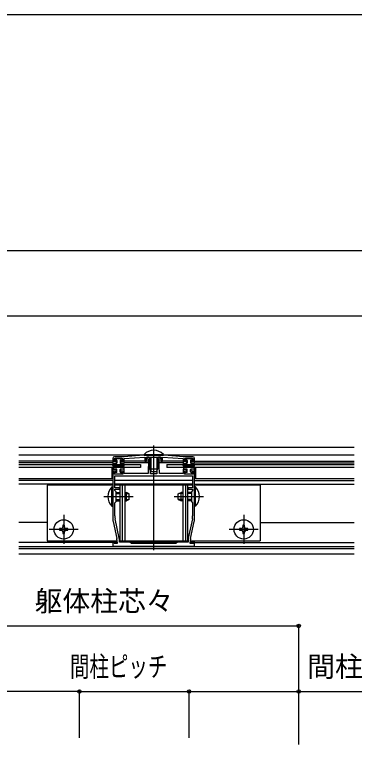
# Model space of a CAD drawing. Units: millimetres, scale not verified. Extents: x -875 to 875, y -1304 to 1297.
# Drawn here: x -149.5 to 58.1, y 800.2 to 1245.8 of the extents above; entities that cross this region are included whole.
import ezdxf
from ezdxf.enums import TextEntityAlignment as Align

# ---------------------------------------------------------------- set-up
doc = ezdxf.new("R2010")
doc.units = ezdxf.units.MM
doc.header["$LTSCALE"] = 8
for name, color, linetype in [('0-3_YKK_11', 7, 'Continuous'), ('0-5_YKK_12', 2, 'Continuous'), ('0-6_YKK_13', 4, 'Continuous'), ('0-8_YKK_D', 6, 'Continuous'), ('0-9_YKK_ZWAK', 7, 'Continuous')]:
    doc.layers.add(name, color=color, linetype=linetype)
doc.styles.add('ＭＳ ゴシック', font='')
doc.styles.get('ＭＳ ゴシック').set_extended_font_data('MS Gothic')

msp = doc.modelspace()

# ---------------------------------------------------------------- linework, layer by layer
at = {"layer": '0-3_YKK_11'}
for p, q in [((-89.274, 936.256), (-87.025, 925.844)), ((-85.545, 926.095), (-88.108, 937.962)), ((-40.891, 937.962), (-43.455, 926.095)), ((-41.974, 925.844), (-39.725, 936.256))]:
    msp.add_line(p, q, dxfattribs=at)
for points in [[(-58, 976.8), (-71, 976.8), (-82.5, 975.8), (-88.5, 975.8)], [(-40.5, 975.8), (-46.5, 975.8), (-58, 976.8)], [(-89.5, 974.8), (-89.5, 971.8), (-87.25, 971.8), (-87.25, 972.8), (-88.6, 972.8), (-88.6, 974.8), (-83.4, 974.8), (-83.4, 972.8), (-84.75, 972.8), (-84.75, 971.8), (-82.5, 971.8), (-82.5, 974.8), (-69.9, 975.6), (-69.9, 973.1), (-69, 973.1), (-69, 975.6), (-60, 975.6), (-60, 973.1), (-59.1, 973.1), (-59.1, 975.6), (-46.5, 974.8), (-46.5, 971.8), (-44.25, 971.8), (-44.25, 972.8), (-45.6, 972.8), (-45.6, 974.8), (-40.4, 974.8), (-40.4, 972.8), (-41.75, 972.8), (-41.75, 971.8), (-39.5, 971.8), (-39.5, 974.8)], [(-67.4, 975.6), (-68.75, 975.6), (-68.75, 974.6), (-67.6, 974.6), (-67.949, 965.6), (-82.5, 965.6), (-82.5, 968.3), (-84.75, 968.3), (-84.75, 967.3), (-83.4, 967.3), (-83.4, 965.3), (-88.6, 965.3), (-88.6, 967.3), (-87.25, 967.3), (-87.25, 968.3), (-89.5, 968.3), (-89.5, 951.958), (-89.38, 951.775), (-89.38, 951.225), (-89.5, 951.042), (-89.5, 938.368)], [(-62.6, 974.6), (-62.6, 965.5), (-66.4, 965.5), (-66.4, 974.6)], [(-39.5, 938.368), (-39.5, 951.042), (-39.62, 951.225), (-39.62, 951.775), (-39.5, 951.958), (-39.5, 968.3), (-41.75, 968.3), (-41.75, 967.3), (-40.4, 967.3), (-40.4, 965.3), (-45.6, 965.3), (-45.6, 967.3), (-44.25, 967.3), (-44.25, 968.3), (-46.5, 968.3), (-46.5, 965.6), (-61.05, 965.6), (-61.4, 974.6), (-60.25, 974.6), (-60.25, 975.6), (-61.6, 975.6)], [(-88.3, 964.3), (-40.7, 964.3), (-40.7, 956.9), (-43.5, 956.9), (-43.5, 956), (-40.7, 956), (-40.7, 955.3), (-41.5, 954.5), (-41.5, 948.5), (-40.7, 947.7), (-40.7, 939.757)], [(-88.3, 939.757), (-88.3, 947.7), (-87.5, 948.5), (-87.5, 954.5), (-88.3, 955.3), (-88.3, 956), (-85.5, 956), (-85.5, 956.9), (-88.3, 956.9), (-88.3, 964.3)], [(-89.5, 921.3), (-39.5, 921.3), (-39.5, 923.969), (-39.934, 924.026), (-40.263, 922.8), (-42.2, 922.8), (-42.2, 923.732)], [(-86.8, 923.732), (-86.8, 922.8), (-88.736, 922.8), (-89.065, 924.026), (-89.5, 923.969), (-89.5, 921.3)], [(-43.5, 925.673), (-43.5, 923.8), (-50, 923.8), (-51, 922.8), (-78, 922.8), (-79, 923.8), (-85.5, 923.8), (-85.5, 925.673)]]:
    msp.add_lwpolyline(points, dxfattribs=at)
for centre, radius, start, end in [((-88.5, 974.8), 1, 90.00001, 179.99999), ((-40.5, 974.8), 1, 0.00001, 89.99999), ((-67.4, 974.6), 1, 0.00001, 89.99999), ((-61.6, 974.6), 1, 90.00001, 179.99999), ((-79.5, 938.368), 10, 180, 192.18864), ((-79.8, 939.757), 8.5, 180, 192.18865), ((-49.2, 939.757), 8.5, 347.81135, 360), ((-49.5, 938.368), 10, 347.81136, 0), ((-96.8, 923.732), 10, 360, 12.18864), ((-87.5, 925.673), 2, 359.99995, 12.1886), ((-41.5, 925.673), 2, 167.8114, 180.00005), ((-32.2, 923.732), 10, 167.81136, 180)]:
    msp.add_arc(centre, radius, start, end, dxfattribs=at)
at = {"layer": '0-5_YKK_12'}
for p, q in [((-147, 981.8), (58, 981.8)), ((-64.5, 918.8), (-64.5, 982.8)), ((-147, 977.1), (-70.4, 977.1)), ((-58.6, 977.1), (58, 977.1)), ((-89.5, 973.1), (-147, 973.1)), ((-89.5, 972.1), (-147, 972.1)), ((-87, 973.1), (-88.6, 973.1)), ((-87, 972.1), (-87.25, 972.1)), ((-83.4, 973.1), (-85, 973.1)), ((-84.75, 972.1), (-85, 972.1)), ((-67.658, 973.1), (-82.5, 973.1)), ((-67.697, 972.1), (-82.5, 972.1)), ((-46.5, 973.1), (-61.341, 973.1)), ((-46.423, 972.1), (-61.303, 972.1)), ((-44, 973.1), (-45.523, 973.1)), ((-44.076, 972.1), (-44.326, 972.1)), ((-40.476, 973.1), (-42, 973.1)), ((-41.673, 972.1), (-41.923, 972.1)), ((-39.576, 972.1), (58, 972.1)), ((-39.5, 973.1), (58, 973.1)), ((-89.5, 965.3), (-90, 965.3)), ((-89.5, 964.4), (-90, 964.4)), ((-39, 965.3), (-39.5, 965.3)), ((-39, 964.4), (-39.5, 964.4)), ((-89.5, 961.3), (-147, 961.3)), ((-89.5, 959.1), (-147, 959.1)), ((-40.7, 961.3), (-88.3, 961.3)), ((-40.7, 959.1), (-88.3, 959.1)), ((-40.7, 961.3), (-40.7, 961.3)), ((-39.5, 961.3), (58, 961.3)), ((-39.5, 959.1), (58, 959.1)), ((-94.999, 951.5), (-77, 951.5)), ((-52, 951.5), (-34.002, 951.5)), ((-119.5, 940.4), (-119.5, 922.6)), ((-9.5, 940.4), (-9.5, 922.6)), ((-129.5, 935.7), (-147, 935.7)), ((0.5, 935.7), (58, 935.7)), ((-110.6, 931.5), (-128.4, 931.5)), ((-0.6, 931.5), (-18.4, 931.5)), ((-89.5, 923.6), (-147, 923.6)), ((-86.8, 923.6), (-88.951, 923.6)), ((-50.2, 923.6), (-78.8, 923.6)), ((-40.049, 923.6), (-42.2, 923.6)), ((-39.5, 923.6), (58, 923.6)), ((-147, 921.1), (58, 921.1)), ((-147, 919.8), (58, 919.8)), ((-147, 916.602), (58, 916.602))]:
    msp.add_line(p, q, dxfattribs=at)
at = {"layer": '0-6_YKK_13'}
for p, q in [((-70.4, 977.309), (-70.4, 976.8)), ((-70.4, 976.8), (-58.6, 976.8)), ((-89.494, 970.502), (-89.309, 971.552)), ((-89.014, 971.8), (-87.3, 971.8)), ((-88.2, 974.5), (-88.2, 974.1)), ((-84.1, 974.8), (-87.9, 974.8)), ((-87.3, 973.8), (-87.9, 973.8)), ((-87, 973.5), (-87, 972.1)), ((-85, 973.5), (-85, 972.1)), ((-84.7, 973.8), (-84.1, 973.8)), ((-82.986, 971.8), (-84.7, 971.8)), ((-83.8, 974.5), (-83.8, 974.1)), ((-82.505, 970.502), (-82.69, 971.552)), ((-66.345, 975.6), (-66.345, 967.11)), ((-62.654, 975.6), (-62.654, 967.11)), ((-62, 975.6), (-62, 968.5)), ((-46.494, 970.502), (-46.309, 971.552)), ((-46.014, 971.8), (-44.3, 971.8)), ((-45.2, 974.5), (-45.2, 974.1)), ((-41.1, 974.8), (-44.9, 974.8)), ((-44.3, 973.8), (-44.9, 973.8)), ((-44, 973.5), (-44, 972.1)), ((-42, 973.5), (-42, 972.1)), ((-41.7, 973.8), (-41.1, 973.8)), ((-39.986, 971.8), (-41.7, 971.8)), ((-40.8, 974.5), (-40.8, 974.1)), ((-39.505, 970.502), (-39.69, 971.552)), ((-147, 971.1), (-72.5, 971.1)), ((-72.5, 969.3), (-147, 969.3)), ((-90, 969.3), (-90, 962.3)), ((-89.494, 969.598), (-89.309, 968.548)), ((-89.033, 970.325), (-89.019, 970.35)), ((-89.033, 969.775), (-89.019, 969.75)), ((-89.014, 968.3), (-87.3, 968.3)), ((-83.24, 970.5), (-88.759, 970.5)), ((-83.24, 969.6), (-88.759, 969.6)), ((-87, 966.6), (-87, 968)), ((-85, 966.6), (-85, 968)), ((-82.986, 968.3), (-84.7, 968.3)), ((-82.966, 970.325), (-82.981, 970.35)), ((-82.966, 969.775), (-82.981, 969.75)), ((-82.505, 969.598), (-82.69, 968.548)), ((-72.5, 971.1), (-72.5, 969.3)), ((-66.2, 966.8), (-67, 968.5)), ((-62.8, 966.8), (-62, 968.5)), ((-56.5, 971.1), (58, 971.1)), ((-56.5, 971.1), (-56.5, 969.3)), ((58, 969.3), (-56.5, 969.3)), ((-46.494, 969.598), (-46.309, 968.548)), ((-46.033, 970.325), (-46.019, 970.35)), ((-46.033, 969.775), (-46.019, 969.75)), ((-46.014, 968.3), (-44.3, 968.3)), ((-40.24, 970.5), (-45.759, 970.5)), ((-40.24, 969.6), (-45.759, 969.6)), ((-44, 966.6), (-44, 968)), ((-42, 966.6), (-42, 968)), ((-39.986, 968.3), (-41.7, 968.3)), ((-39.966, 970.325), (-39.981, 970.35)), ((-39.966, 969.775), (-39.981, 969.75)), ((-39.505, 969.598), (-39.69, 968.548)), ((-39, 969.3), (-39, 962.3)), ((58, 969.3), (-39, 969.3)), ((-88.2, 965.6), (-88.2, 966)), ((-87.3, 966.3), (-87.9, 966.3)), ((-84.1, 965.3), (-87.9, 965.3)), ((-84.7, 966.3), (-84.1, 966.3)), ((-83.8, 965.6), (-83.8, 966)), ((-66.2, 966.8), (-62.8, 966.8)), ((-45.2, 965.6), (-45.2, 966)), ((-44.3, 966.3), (-44.9, 966.3)), ((-41.1, 965.3), (-44.9, 965.3)), ((-41.7, 966.3), (-41.1, 966.3)), ((-40.8, 965.6), (-40.8, 966)), ((-90, 962.3), (-147, 962.3)), ((-89.5, 958.5), (-129.5, 958.5)), ((-129.5, 958.5), (-129.5, 924.5)), ((-40.7, 958.5), (-88.3, 958.5)), ((-85.2, 958.5), (-85.2, 924.5)), ((-83.86, 958.5), (-83.86, 924.5)), ((-82.2, 958.5), (-82.2, 924.5)), ((-46.8, 958.5), (-46.8, 924.5)), ((-45.139, 958.5), (-45.139, 924.5)), ((-43.8, 958.5), (-43.8, 924.5)), ((0.5, 958.5), (-39.5, 958.5)), ((58, 962.3), (-39, 962.3)), ((0.5, 958.5), (0.5, 924.5)), ((-89.5, 945.6), (-89.5, 957.4)), ((-87.5, 954), (-85.2, 954)), ((-82.2, 954), (-81.2, 954)), ((-79.5, 953.2), (-81.2, 954)), ((-49.5, 953.2), (-47.8, 954)), ((-46.8, 954), (-47.8, 954)), ((-41.5, 954), (-43.8, 954)), ((-39.5, 945.6), (-39.5, 957.4)), ((-87.5, 953.346), (-85.2, 953.346)), ((-87.5, 949.654), (-85.2, 949.654)), ((-82.2, 953.346), (-79.809, 953.346)), ((-82.2, 949.654), (-79.809, 949.654)), ((-79.5, 949.8), (-81.2, 949)), ((-79.5, 949.8), (-79.5, 953.2)), ((-49.5, 949.8), (-49.5, 953.2)), ((-49.5, 949.8), (-47.8, 949)), ((-46.8, 953.346), (-49.19, 953.346)), ((-46.8, 949.654), (-49.19, 949.654)), ((-41.5, 953.346), (-43.8, 953.346)), ((-41.5, 949.654), (-43.8, 949.654)), ((-90.008, 945.6), (-89.5, 945.6)), ((-87.5, 949), (-85.2, 949)), ((-41.5, 949), (-43.8, 949)), ((-38.991, 945.6), (-39.5, 945.6)), ((-118, 931), (-117, 931)), ((-8, 931), (-7, 931)), ((-129.5, 924.5), (-86.829, 924.5)), ((-85.5, 924.5), (-43.5, 924.5)), ((-42.17, 924.5), (0.5, 924.5))]:
    msp.add_line(p, q, dxfattribs=at)
for points in [[(-70.4, 977.309), (-58.6, 977.309), (-58.6, 976.8)], [(-67, 975.6), (-67, 968.5), (-62, 968.5)], [(-90.008, 945.6), (-90.008, 957.4), (-89.5, 957.4)], [(-82.2, 949), (-81.2, 949), (-81.2, 954)], [(-46.8, 949), (-47.8, 949), (-47.8, 954)], [(-38.991, 945.6), (-38.991, 957.4), (-39.5, 957.4)], [(-121, 932), (-122, 932), (-122, 931), (-121, 931)], [(-119, 933), (-119, 934), (-120, 934), (-120, 933)], [(-117, 931), (-117, 932), (-118, 932)], [(-11, 932), (-12, 932), (-12, 931), (-11, 931)], [(-9, 933), (-9, 934), (-10, 934), (-10, 933)], [(-7, 931), (-7, 932), (-8, 932)], [(-120, 930), (-120, 929), (-119, 929), (-119, 930)], [(-10, 930), (-10, 929), (-9, 929), (-9, 930)]]:
    msp.add_lwpolyline(points, dxfattribs=at)
for centre in [(-119.5, 931.5), (-9.5, 931.5)]:
    msp.add_circle(centre, 5.9, dxfattribs=at)
for centre, radius, start, end in [((-64.5, 971.568), 8.232, 44.2189, 135.7811), ((-89.014, 971.5), 0.3, 90, 170), ((-87.9, 974.5), 0.3, 90, 180), ((-87.9, 974.1), 0.3, 180, 270), ((-87.3, 973.5), 0.3, 0, 90), ((-87.3, 972.1), 0.3, 270, 0), ((-84.7, 973.5), 0.3, 90, 180), ((-84.7, 972.1), 0.3, 180, 270), ((-84.1, 974.5), 0.3, 0, 90), ((-84.1, 974.1), 0.3, 270, 0), ((-82.986, 971.5), 0.3, 10, 90), ((-46.014, 971.5), 0.3, 90, 170), ((-44.9, 974.5), 0.3, 90, 180), ((-44.9, 974.1), 0.3, 180, 270), ((-44.3, 973.5), 0.3, 0, 90), ((-44.3, 972.1), 0.3, 270, 0), ((-41.7, 973.5), 0.3, 90, 180), ((-41.7, 972.1), 0.3, 180, 270), ((-41.1, 974.5), 0.3, 0, 90), ((-41.1, 974.1), 0.3, 270, 0), ((-39.986, 971.5), 0.3, 10, 90), ((-89.25, 970.45), 0.25, 167.958, 330), ((-89.25, 969.65), 0.25, 30, 192.042), ((-89.014, 968.6), 0.3, 190, 270), ((-88.759, 970.2), 0.3, 90, 150), ((-88.759, 969.9), 0.3, 210, 270), ((-87.3, 968), 0.3, 0, 90), ((-84.7, 968), 0.3, 90, 180), ((-83.24, 970.2), 0.3, 30, 90), ((-83.24, 969.9), 0.3, 270, 330), ((-82.986, 968.6), 0.3, 270, 350), ((-82.75, 970.45), 0.25, 210, 12.042), ((-82.75, 969.65), 0.25, 347.958, 150), ((-46.25, 970.45), 0.25, 167.958, 330), ((-46.25, 969.65), 0.25, 30, 192.042), ((-46.014, 968.6), 0.3, 190, 270), ((-45.759, 970.2), 0.3, 90, 150), ((-45.759, 969.9), 0.3, 210, 270), ((-44.3, 968), 0.3, 0, 90), ((-41.7, 968), 0.3, 90, 180), ((-40.24, 970.2), 0.3, 30, 90), ((-40.24, 969.9), 0.3, 270, 330), ((-39.986, 968.6), 0.3, 270, 350), ((-39.75, 970.45), 0.25, 210, 12.042), ((-39.75, 969.65), 0.25, 347.958, 150), ((-87.9, 966), 0.3, 90, 180), ((-87.9, 965.6), 0.3, 180, 270), ((-87.3, 966.6), 0.3, 270, 0), ((-84.7, 966.6), 0.3, 180, 270), ((-84.1, 966), 0.3, 0, 90), ((-84.1, 965.6), 0.3, 270, 0), ((-44.9, 966), 0.3, 90, 180), ((-44.9, 965.6), 0.3, 180, 270), ((-44.3, 966.6), 0.3, 270, 0), ((-41.7, 966.6), 0.3, 180, 270), ((-41.1, 966), 0.3, 0, 90), ((-41.1, 965.6), 0.3, 270, 0), ((-84.267, 951.5), 8.232, 134.2189, 225.7811), ((-44.732, 951.5), 8.232, 314.2189, 45.7811), ((-121, 933), 1, 270, 0), ((-118, 933), 1, 180, 270), ((-11, 933), 1, 270, 0), ((-8, 933), 1, 180, 270), ((-121, 930), 1, 0, 90), ((-118, 930), 1, 90, 180), ((-11, 930), 1, 0, 90), ((-8, 930), 1, 90, 180)]:
    msp.add_arc(centre, radius, start, end, dxfattribs=at)
at = {"layer": '0-8_YKK_D'}
for p, q in [((-352, 1101.8), (723, 1101.8)), ((-297, 1061.8), (668, 1061.8)), ((24.086, 800.23), (24.086, 873.564)), ((-176.914, 872.564), (24.086, 872.564)), ((-109.914, 804.23), (-109.914, 833.564)), ((-109.914, 804.23), (-109.914, 833.564)), ((-42.914, 804.23), (-42.914, 833.564)), ((-42.914, 804.23), (-42.914, 833.564)), ((24.086, 804.23), (24.086, 833.564)), ((-109.914, 832.564), (-42.914, 832.564))]:
    msp.add_line(p, q, dxfattribs=at)
for points in [[(-109.914, 832.564), (-176.914, 832.564), (-296.693, 832.564)], [(-42.914, 832.564), (24.086, 832.564), (142.278, 832.564)]]:
    msp.add_lwpolyline(points, dxfattribs=at)
for centre in [(24.086, 872.564), (-109.914, 832.564), (-109.914, 832.564), (-42.914, 832.564), (-42.914, 832.564), (24.086, 832.564)]:
    msp.add_circle(centre, 1.075, dxfattribs=at)
at = {"layer": '0-9_YKK_ZWAK'}
msp.add_line((-875, 1245.8), (875, 1245.8), dxfattribs=at)

# ---------------------------------------------------------------- texts
at = {"layer": '0-8_YKK_D', "style": 'ＭＳ ゴシック'}
for s, p in [('躯体柱芯々', (-137.266, 877.785)), ('間柱ピッチ', (29.261, 837.785))]:
    msp.add_text(s, height=12.46, dxfattribs=at).set_placement(p, align=Align.BOTTOM_LEFT)
at = {"layer": '0-8_YKK_D', "style": 'ＭＳ ゴシック', "width": 0.7}
msp.add_text('間柱ピッチ', height=12.46, dxfattribs=at).set_placement((-115.664, 837.785), align=Align.BOTTOM_LEFT)

doc.saveas('drawing.dxf')
